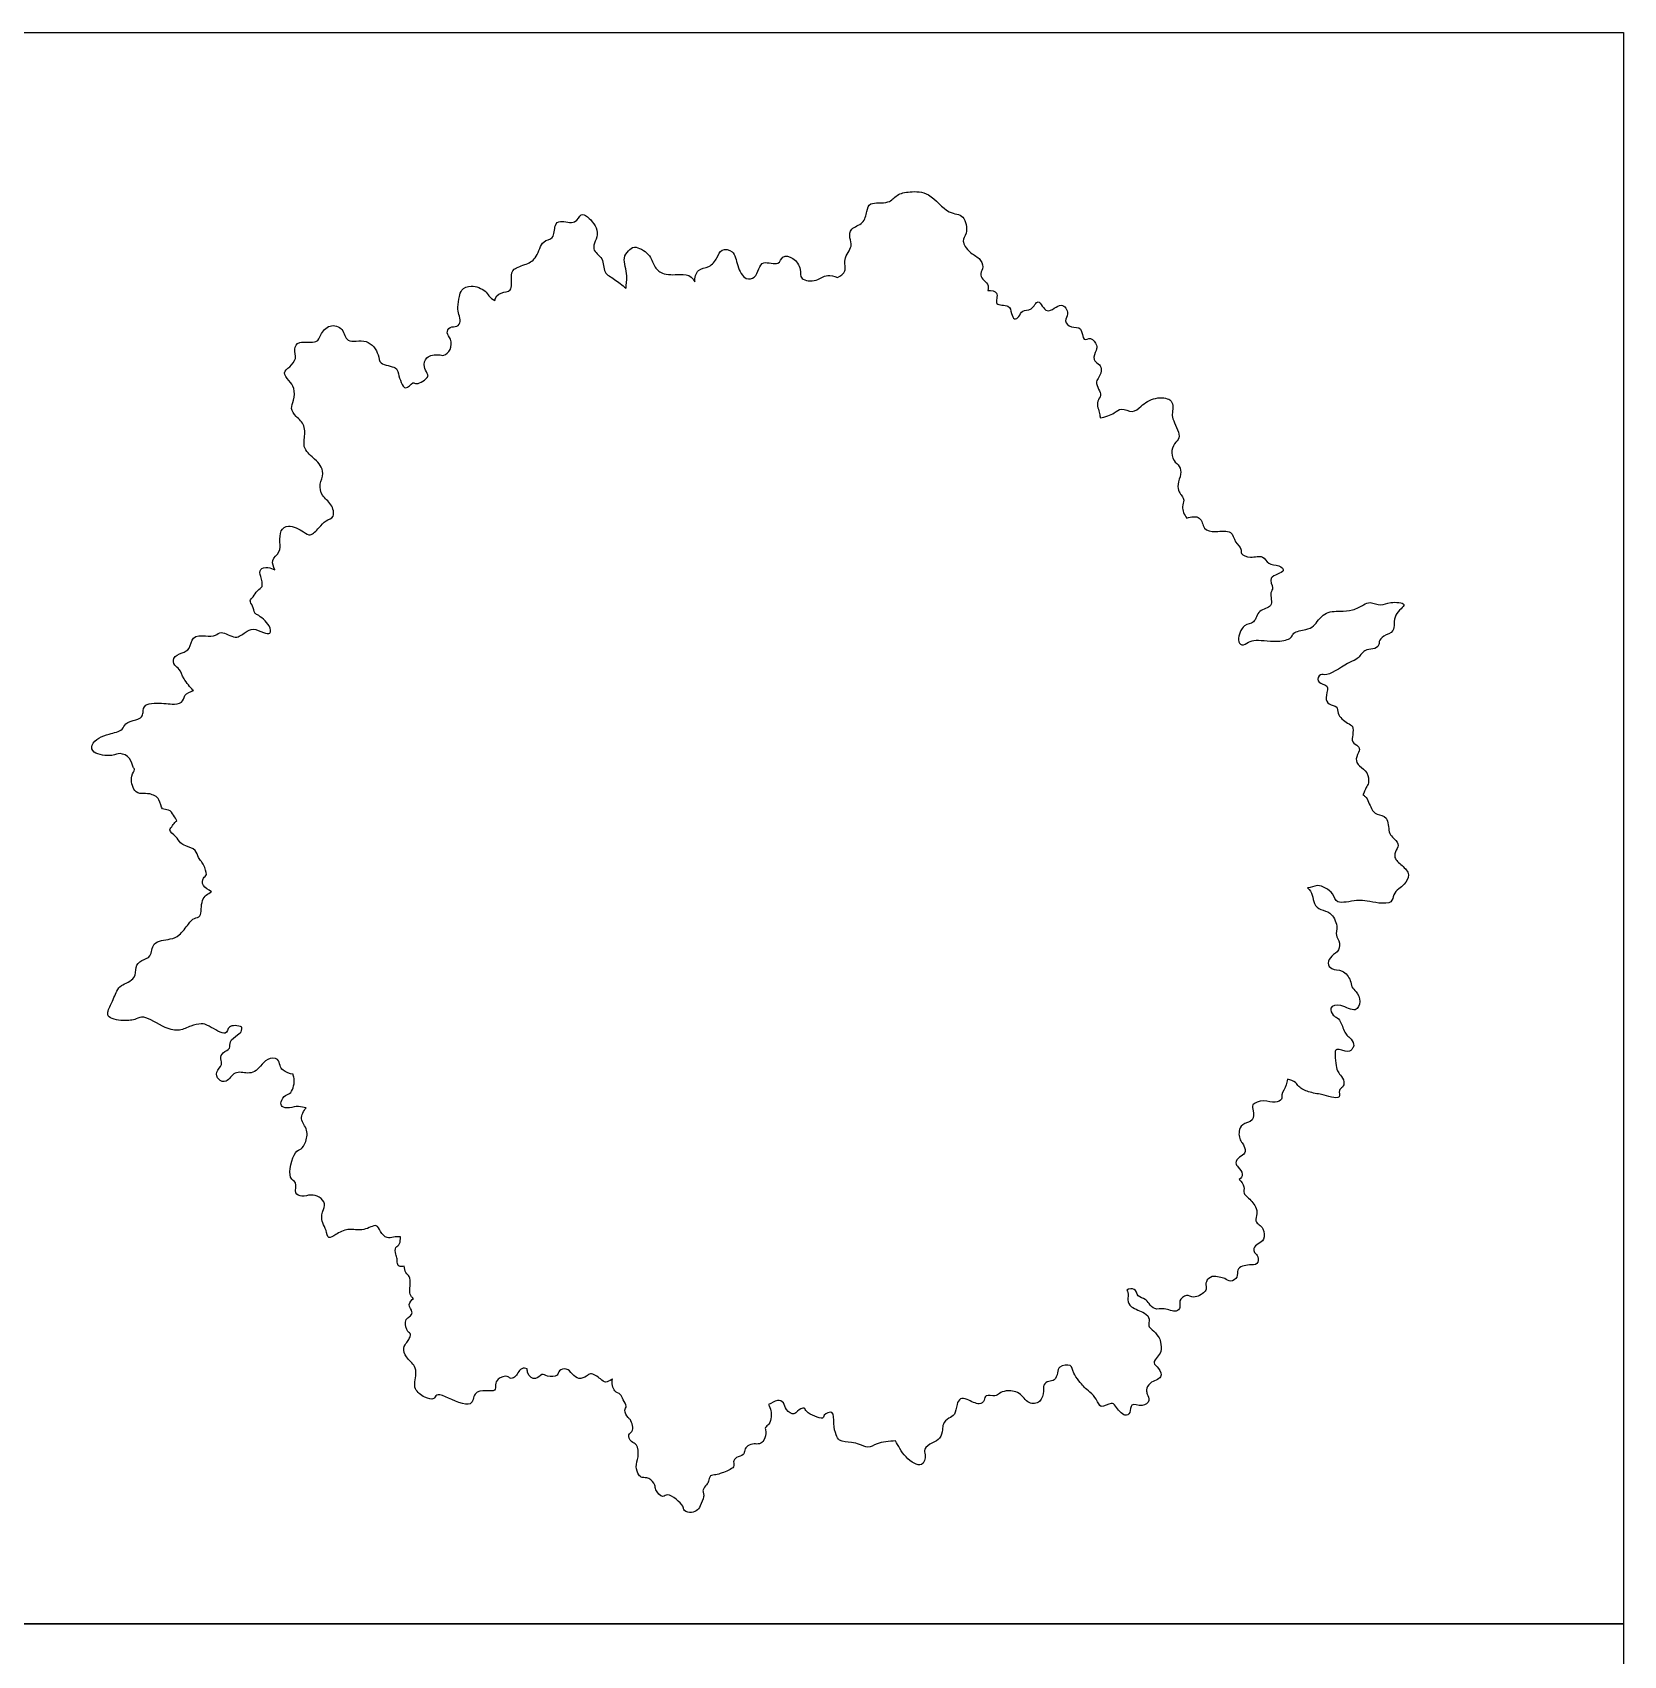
# Model space of a CAD drawing. Header units: millimetres. Extents: x 34 to 295, y 0 to 64.
# Drawn here: x 159.53 to 186.97, y 27.04 to 55.02 of the extents above; entities that cross this region are included whole.
import ezdxf

# ---------------------------------------------------------------- set-up
doc = ezdxf.new("R2010")
doc.units = ezdxf.units.MM
doc.layers.add('AG-PLANTS', color=7, linetype='Continuous', true_color=0x66ccff)
doc.layers.add('X-VPRT', color=6, linetype='Continuous', true_color=0xff00ff)

msp = doc.modelspace()

# ---------------------------------------------------------------- linework, layer by layer
at = {"layer": 'AG-PLANTS'}
for points, knots in [([(173.412, 50.796), (173.464, 50.82), (173.587, 50.898), (173.498, 51.114), (173.687, 51.332), (173.614, 51.475), (173.633, 51.658), (173.874, 51.712), (173.919, 51.932), (173.956, 52.113), (174.31, 52.05), (174.427, 52.237), (174.672, 52.281), (175.013, 52.279), (175.304, 51.87), (175.615, 51.904), (175.665, 51.546), (175.538, 51.431), (175.688, 51.215), (175.862, 51.144), (175.946, 50.976), (175.865, 50.867), (175.908, 50.756), (176.021, 50.69), (176.015, 50.606), (176.007, 50.57)], [0, 0, 0, 0, 0.74977, 1.553425, 2.463585, 3.15348, 3.858487, 4.690601, 5.518196, 6.209379, 7.19682, 7.997412, 8.868693, 9.897046, 11.125436, 12.034058, 12.996067, 13.685492, 14.530166, 15.335302, 16.0543, 16.677956, 17.262479, 17.89116, 18.486155, 18.486155, 18.486155, 18.486155]), ([(167.504, 50.399), (167.514, 50.459), (167.605, 50.55), (167.814, 50.545), (167.78, 50.798), (167.815, 50.961), (168.061, 51.018), (168.245, 51.134), (168.308, 51.448), (168.539, 51.445), (168.526, 51.703), (168.634, 51.796), (168.906, 51.69), (168.982, 51.918), (169.118, 51.841), (169.359, 51.579), (169.128, 51.273), (169.397, 51.139), (169.367, 50.866), (169.579, 50.771), (169.7, 50.661), (169.768, 50.612)], [8.357639, 8.357639, 8.357639, 8.357639, 9.108023, 9.836378, 10.665262, 11.371476, 12.23472, 13.079633, 14.034062, 14.775718, 15.608033, 16.224575, 17.116285, 17.854323, 18.461956, 19.48365, 20.453277, 21.304963, 22.176245, 22.995414, 23.903467, 23.903467, 23.903467, 23.903467]), ([(169.768, 50.612), (169.762, 50.671), (169.816, 50.821), (169.698, 51.135), (169.809, 51.25), (169.908, 51.362), (170.188, 51.207), (170.243, 50.991), (170.383, 50.834), (170.692, 50.848), (170.873, 50.848), (170.933, 50.75), (170.954, 50.719)], [5.376828, 5.376828, 5.376828, 5.376828, 6.208349, 7.218898, 7.897268, 8.529552, 9.470133, 10.326947, 11.106346, 12.098402, 12.909894, 13.308601, 13.308601, 13.308601, 13.308601]), ([(170.954, 50.719), (170.952, 50.788), (170.985, 50.958), (171.212, 50.956), (171.343, 51.129), (171.399, 51.298), (171.643, 51.267), (171.674, 50.998), (171.815, 50.741), (171.999, 50.786), (172.056, 50.941), (172.12, 51.1), (172.419, 50.98), (172.448, 51.189), (172.67, 51.146), (172.795, 50.946), (172.752, 50.744), (173.076, 50.717), (173.187, 50.855), (173.354, 50.819), (173.412, 50.796)], [0, 0, 0, 0, 0.824152, 1.614715, 2.437299, 3.156193, 3.908214, 4.828185, 5.759816, 6.433031, 7.159885, 7.830687, 8.722397, 9.393198, 10.144038, 11.006562, 11.728549, 12.623503, 13.464896, 13.943353, 13.943353, 13.943353, 13.943353]), ([(166.358, 49.093), (166.352, 49.109), (166.331, 49.165), (166.276, 49.251), (166.301, 49.446), (166.539, 49.478), (166.629, 49.432), (166.759, 49.546), (166.76, 49.737), (166.661, 49.831), (166.726, 49.959), (166.86, 49.935), (166.931, 50.038), (166.879, 50.159), (166.863, 50.281), (166.891, 50.468), (166.925, 50.587), (167.098, 50.687), (167.353, 50.576), (167.395, 50.474), (167.468, 50.421), (167.504, 50.399)], [11.607271, 11.607271, 11.607271, 11.607271, 11.868398, 12.510893, 13.235048, 14.060756, 14.6138, 15.299106, 16.063141, 16.695957, 17.28076, 17.905747, 18.474881, 19.107697, 19.75226, 20.533585, 21.157876, 21.914478, 22.827082, 23.421211, 24.065441, 24.065441, 24.065441, 24.065441]), ([(176.007, 50.57), (176.069, 50.574), (176.217, 50.545), (176.089, 50.292), (176.392, 50.341), (176.405, 50.178), (176.456, 50.057), (176.553, 50.116), (176.589, 50.25), (176.769, 50.205), (176.877, 50.483), (177.015, 50.1), (177.279, 50.418), (177.419, 50.161), (177.304, 50.047), (177.442, 49.917), (177.64, 49.963), (177.633, 49.67), (177.789, 49.79), (177.896, 49.625), (177.876, 49.544), (177.803, 49.372), (177.915, 49.313), (177.984, 49.225), (177.927, 49.071), (177.858, 49.003), (177.914, 48.867), (177.976, 48.762), (177.882, 48.664), (177.903, 48.551), (177.934, 48.45), (177.94, 48.4), (177.943, 48.376)], [8.869657, 8.869657, 8.869657, 8.869657, 9.445233, 10.205553, 11.00652, 11.681372, 12.268769, 12.78513, 13.403636, 14.102174, 14.857705, 15.701097, 16.624808, 17.396947, 18.048687, 18.730942, 19.456992, 20.237372, 20.839076, 21.547035, 22.093905, 22.815892, 23.401186, 23.979431, 24.680332, 25.222909, 25.886309, 26.49065, 27.100673, 27.700956, 28.289491, 28.78122, 28.78122, 28.78122, 28.78122]), ([(163.715, 45.757), (163.688, 45.804), (163.639, 45.928), (163.813, 46.056), (163.798, 46.233), (163.799, 46.434), (163.945, 46.553), (164.21, 46.42), (164.324, 46.319), (164.482, 46.487), (164.579, 46.608), (164.76, 46.658), (164.698, 46.905), (164.511, 47.022), (164.476, 47.237), (164.563, 47.411), (164.503, 47.566), (164.402, 47.662), (164.204, 47.838), (164.221, 48.002), (164.248, 48.255), (164.079, 48.392), (163.974, 48.536), (164.047, 48.68), (164.06, 48.893), (163.961, 49.011), (163.837, 49.161), (163.978, 49.254), (164.098, 49.395), (164.034, 49.561), (164.123, 49.72), (164.454, 49.643), (164.494, 49.817), (164.648, 50.003), (164.911, 49.932), (164.931, 49.636), (165.318, 49.771), (165.517, 49.471), (165.502, 49.292), (165.819, 49.258), (165.834, 49.15), (165.947, 48.787), (166.089, 49.014), (166.161, 48.933), (166.314, 49.029), (166.358, 49.093)], [0, 0, 0, 0, 0.730978, 1.502566, 2.247759, 3.043515, 3.739797, 4.697355, 5.344453, 6.139508, 6.883134, 7.579416, 8.389033, 9.235671, 10.035936, 10.819277, 11.512228, 12.203228, 13.099543, 13.822923, 14.698802, 15.527755, 16.24564, 16.943656, 17.755698, 18.479078, 19.191664, 19.859238, 20.616894, 21.339497, 22.017678, 22.977835, 23.665065, 24.511121, 25.349805, 26.182956, 27.190302, 28.195109, 28.898927, 29.809504, 30.429337, 31.377109, 32.073391, 32.555055, 33.431539, 33.431539, 33.431539, 33.431539]), ([(177.943, 48.376), (178.029, 48.389), (178.197, 48.449), (178.299, 48.563), (178.51, 48.446), (178.647, 48.587), (178.88, 48.745), (179.163, 48.712), (179.201, 48.592), (179.188, 48.458), (179.178, 48.358), (179.353, 48.055), (179.244, 47.959), (179.156, 47.82), (179.199, 47.63), (179.321, 47.55), (179.344, 47.399), (179.27, 47.237), (179.296, 47.097), (179.352, 47.033), (179.404, 46.952), (179.334, 46.841), (179.393, 46.703), (179.437, 46.649)], [6.583898, 6.583898, 6.583898, 6.583898, 7.427776, 8.110619, 8.901432, 9.656781, 10.626164, 11.53045, 12.115951, 12.759551, 13.354483, 14.368488, 14.999139, 15.716228, 16.478038, 17.145612, 17.817296, 18.581355, 19.239858, 19.76558, 20.28302, 20.896082, 21.721396, 21.721396, 21.721396, 21.721396]), ([(179.437, 46.649), (179.507, 46.677), (179.704, 46.69), (179.706, 46.437), (179.933, 46.404), (180.223, 46.452), (180.254, 46.23), (180.393, 46.123), (180.351, 46.022), (180.541, 45.95), (180.757, 46.024), (180.831, 45.833), (181.015, 45.851), (181.179, 45.716), (180.804, 45.647), (180.948, 45.439), (180.857, 45.367), (180.946, 45.091), (180.652, 45.085), (180.617, 44.815), (180.406, 44.834), (180.294, 44.551), (180.379, 44.432), (180.509, 44.519), (180.635, 44.561), (181.03, 44.497), (181.261, 44.58), (181.26, 44.686), (181.498, 44.728), (181.634, 44.766), (181.792, 45.043), (182.078, 45.042), (182.294, 45.047), (182.484, 45.152), (182.594, 45.214), (182.793, 45.122), (182.927, 45.212), (183.294, 45.183), (182.969, 44.988), (183.048, 44.678), (182.826, 44.629), (182.741, 44.526), (182.76, 44.448), (182.641, 44.374), (182.495, 44.394), (182.379, 44.198), (182.25, 44.191), (181.863, 43.899), (181.738, 43.982), (181.656, 43.819), (181.821, 43.779), (181.884, 43.726), (181.818, 43.551), (181.87, 43.426), (182.056, 43.412), (182.011, 43.266), (182.202, 43.104), (182.312, 43.07), (182.301, 42.911), (182.267, 42.781), (182.403, 42.722), (182.424, 42.633), (182.327, 42.496), (182.406, 42.362), (182.563, 42.275), (182.582, 42.08), (182.527, 42.005), (182.491, 41.918), (182.471, 41.876)], [5.676127, 5.676127, 5.676127, 5.676127, 6.424204, 7.220655, 8.03422, 8.949123, 9.723004, 10.443537, 10.936778, 11.679091, 12.500024, 13.205629, 13.975606, 14.583986, 15.480427, 16.214697, 16.77188, 17.613466, 18.446982, 19.281495, 20.019533, 20.950926, 21.525954, 22.168447, 22.838352, 23.991464, 24.834598, 25.329496, 26.16796, 26.867401, 27.827803, 28.761573, 29.61251, 30.439218, 31.065872, 31.846172, 32.610747, 33.471644, 34.334828, 35.27636, 36.052817, 36.682118, 37.145119, 37.766216, 38.442941, 39.232566, 39.907418, 41.124919, 41.731766, 42.335433, 43.003992, 43.481393, 44.227861, 44.853053, 45.536449, 46.137156, 47.014517, 47.597958, 48.276328, 48.90768, 49.542046, 50.044884, 50.744793, 51.407373, 52.165435, 52.913451, 53.462983, 54.138115, 54.138115, 54.138115, 54.138115]), ([(162.309, 43.675), (162.306, 43.677), (162.26, 43.727), (162.132, 43.87), (162.08, 44.047), (161.976, 44.099), (161.943, 44.251), (162.118, 44.325), (162.261, 44.384), (162.273, 44.625), (162.519, 44.62), (162.693, 44.603), (162.788, 44.721), (163.039, 44.539), (163.196, 44.682), (163.345, 44.762), (163.503, 44.673), (163.657, 44.634), (163.634, 44.814), (163.422, 44.987), (163.356, 45.001), (163.343, 45.136), (163.261, 45.224), (163.348, 45.288), (163.399, 45.406), (163.527, 45.457), (163.465, 45.641), (163.442, 45.774), (163.58, 45.816), (163.676, 45.772), (163.715, 45.757)], [8.308872, 8.308872, 8.308872, 8.308872, 8.361339, 9.26626, 10.034241, 10.623224, 11.244533, 11.988016, 12.684298, 13.470436, 14.298459, 15.052167, 15.660846, 16.568325, 17.353607, 18.065873, 18.833364, 19.445247, 20.088774, 21.035255, 21.478367, 22.114366, 22.686945, 23.212042, 23.865723, 24.465827, 25.216667, 25.83712, 26.491489, 26.99065, 26.99065, 26.99065, 26.99065]), ([(162.022, 41.428), (162.008, 41.462), (161.969, 41.521), (161.894, 41.639), (161.748, 41.604), (161.744, 41.819), (161.556, 41.907), (161.417, 41.891), (161.269, 41.925), (161.214, 42.204), (161.314, 42.31), (161.258, 42.355), (161.233, 42.525), (161.038, 42.614), (160.916, 42.532), (160.568, 42.574), (160.539, 42.747), (160.683, 42.871), (160.849, 42.925), (161.101, 42.982), (161.12, 43.119), (161.318, 43.165), (161.424, 43.213), (161.445, 43.299), (161.448, 43.47), (161.812, 43.457), (161.926, 43.439), (162.132, 43.444), (162.141, 43.605), (162.255, 43.659), (162.309, 43.675)], [-19.877064, -19.877064, -19.877064, -19.877064, -19.276046, -18.633553, -18.047491, -17.305081, -16.521876, -15.843539, -15.193617, -14.279647, -13.655356, -13.247181, -12.520327, -11.753007, -11.058577, -10.047158, -9.404665, -8.660845, -7.870282, -6.992601, -6.388261, -5.602104, -4.996544, -4.483577, -3.832116, -2.81999, -2.131981, -1.395, -0.745218, 0, 0, 0, 0]), ([(182.471, 41.876), (182.485, 41.869), (182.552, 41.825), (182.607, 41.633), (182.704, 41.529), (182.916, 41.515), (182.911, 41.229), (182.975, 41.151), (183.108, 41.035), (183.045, 40.924), (182.994, 40.784), (183.149, 40.659), (183.305, 40.508), (183.189, 40.323), (183.09, 40.261), (182.991, 40.161), (182.984, 39.999), (182.739, 40.006), (182.545, 40.047), (182.373, 40.072), (181.998, 39.976), (181.98, 40.193), (181.683, 40.365), (181.578, 40.268), (181.52, 40.274)], [-20.391476, -20.391476, -20.391476, -20.391476, -20.170602, -19.298155, -18.62339, -17.877913, -16.990041, -16.392063, -15.691469, -15.087802, -14.438977, -13.658834, -12.860063, -12.091952, -11.457586, -10.797442, -10.150345, -9.326387, -8.509129, -7.725544, -6.696168, -5.961268, -4.981225, -4.229308, -4.229308, -4.229308, -4.229308]), ([(162.621, 40.207), (162.567, 40.241), (162.448, 40.312), (162.468, 40.448), (162.563, 40.495), (162.485, 40.663), (162.451, 40.73), (162.385, 40.793), (162.363, 40.943), (162.176, 40.991), (162.08, 41.044), (162.017, 41.162), (161.864, 41.267), (161.961, 41.346), (161.979, 41.401), (162.017, 41.425), (162.022, 41.428)], [7.150587, 7.150587, 7.150587, 7.150587, 7.753092, 8.387401, 8.910493, 9.635115, 10.150622, 10.673714, 11.340468, 12.102282, 12.695502, 13.366954, 14.068419, 14.601973, 15.156861, 15.23696, 15.23696, 15.23696, 15.23696]), ([(163.145, 37.872), (163.079, 37.9), (162.896, 37.922), (162.893, 37.691), (162.573, 37.905), (162.45, 37.941), (162.258, 37.899), (162.067, 37.795), (161.819, 37.844), (161.458, 38.086), (161.322, 38.002), (161.109, 37.967), (160.771, 38.036), (160.891, 38.257), (160.985, 38.499), (161.052, 38.598), (161.334, 38.7), (161.296, 38.908), (161.409, 39.04), (161.601, 39.069), (161.579, 39.359), (161.918, 39.382), (162.071, 39.443), (162.221, 39.648), (162.312, 39.762), (162.464, 39.757), (162.421, 40.089), (162.559, 40.17), (162.621, 40.207)], [-21.275062, -21.275062, -21.275062, -21.275062, -20.432642, -19.793722, -18.80257, -18.109619, -17.338031, -16.511149, -15.601819, -14.445357, -13.782777, -12.921606, -11.979686, -11.196345, -10.26269, -9.628323, -8.710745, -7.948935, -7.233124, -6.506046, -5.667362, -4.70005, -3.945247, -3.048118, -2.365275, -1.785417, -0.843497, 0, 0, 0, 0]), ([(181.52, 40.274), (181.553, 40.236), (181.615, 40.153), (181.616, 39.994), (181.746, 39.883), (181.923, 39.866), (182.051, 39.619), (181.993, 39.453), (182.071, 39.365), (182.08, 39.183), (181.927, 39.11), (181.851, 38.977), (181.928, 38.851), (182.13, 38.876), (182.271, 38.682), (182.266, 38.561), (182.368, 38.484), (182.446, 38.324), (182.351, 38.101), (182.105, 38.279), (181.875, 38.227), (181.954, 38.065), (182.038, 38.038), (182.107, 37.94), (182.167, 37.735), (182.252, 37.7), (182.329, 37.578), (182.299, 37.504), (182.219, 37.421), (182.012, 37.521), (181.986, 37.426), (182.005, 37.249), (182.026, 37.118), (182.083, 37.046), (182.163, 36.936), (182.131, 36.83), (182.043, 36.794), (182.099, 36.634), (181.912, 36.667), (181.764, 36.715), (181.539, 36.744), (181.36, 36.836), (181.321, 36.926), (181.225, 36.964), (181.17, 36.973)], [-39.988465, -39.988465, -39.988465, -39.988465, -39.28907, -38.588477, -37.881977, -37.140648, -36.237238, -35.515102, -34.923264, -34.211818, -33.490152, -32.822578, -32.217845, -31.444092, -30.603423, -29.999756, -29.382654, -28.626081, -27.892246, -26.971941, -26.216383, -25.573337, -25.042468, -24.424114, -23.60497, -23.058101, -22.41063, -21.92166, -21.35515, -20.565546, -20.110441, -19.332713, -18.675405, -18.129, -17.478568, -16.919725, -16.413319, -15.811098, -15.153345, -14.397786, -13.530773, -12.739938, -12.199203, -11.491662, -11.491662, -11.491662, -11.491662]), ([(164.031, 37.061), (163.968, 37.064), (163.845, 37.121), (163.797, 37.204), (163.781, 37.346), (163.57, 37.336), (163.474, 37.199), (163.365, 37.099), (163.24, 37.066), (163.009, 37.132), (162.895, 36.897), (162.728, 36.959), (162.68, 37.105), (162.821, 37.219), (162.766, 37.323), (162.808, 37.446), (162.96, 37.49), (162.917, 37.633), (163.071, 37.737), (163.145, 37.794), (163.145, 37.852), (163.145, 37.872)], [-19.74117, -19.74117, -19.74117, -19.74117, -18.9526, -18.393612, -17.782222, -17.045222, -16.304897, -15.623955, -14.981767, -14.154686, -13.32756, -12.666717, -12.020742, -11.315858, -10.747273, -10.131503, -9.47997, -8.874077, -8.124452, -7.539902, -7.22249, -7.22249, -7.22249, -7.22249]), ([(164.254, 36.483), (164.21, 36.483), (164.118, 36.525), (163.974, 36.468), (163.822, 36.487), (163.81, 36.586), (163.887, 36.716), (164.012, 36.714), (164.072, 36.993), (164.022, 37.036), (164.031, 37.061)], [17.461668, 17.461668, 17.461668, 17.461668, 18.132284, 18.847214, 19.504157, 20.011454, 20.678665, 21.268634, 22.168836, 22.666289, 22.666289, 22.666289, 22.666289]), ([(181.17, 36.973), (181.165, 36.94), (181.161, 36.876), (181.055, 36.708), (181.09, 36.626), (180.949, 36.55), (180.771, 36.628), (180.538, 36.549), (180.589, 36.432), (180.6, 36.242), (180.38, 36.214), (180.332, 36.08), (180.336, 35.978), (180.378, 35.886), (180.429, 35.834), (180.46, 35.681), (180.339, 35.647), (180.259, 35.527), (180.326, 35.46), (180.42, 35.34), (180.372, 35.265), (180.339, 35.243)], [-15.907383, -15.907383, -15.907383, -15.907383, -15.333372, -14.550534, -14.068639, -13.439447, -12.622382, -11.820627, -11.24396, -10.525259, -9.748719, -9.107392, -8.528152, -7.97008, -7.468634, -6.827161, -6.224928, -5.595473, -5.07333, -4.398102, -3.801598, -3.801598, -3.801598, -3.801598]), ([(165.878, 34.256), (165.838, 34.256), (165.76, 34.261), (165.64, 34.217), (165.527, 34.343), (165.475, 34.503), (165.238, 34.338), (164.972, 34.419), (164.777, 34.305), (164.623, 34.204), (164.604, 34.379), (164.532, 34.488), (164.515, 34.619), (164.536, 34.7), (164.597, 34.834), (164.484, 34.955), (164.334, 34.992), (164.186, 34.942), (164.038, 34.995), (164.108, 35.215), (163.916, 35.249), (164.035, 35.745), (164.173, 35.761), (164.247, 35.879), (164.298, 36.105), (164.126, 36.282), (164.21, 36.43), (164.254, 36.483)], [-18.13025, -18.13025, -18.13025, -18.13025, -17.506895, -16.899261, -16.18538, -15.549181, -14.690598, -13.747625, -12.882253, -12.228745, -11.58625, -10.902855, -10.267799, -9.736113, -9.084934, -8.399887, -7.699294, -6.985413, -6.365579, -5.611871, -4.960692, -3.774473, -3.145469, -2.506548, -1.664301, -0.827316, 0, 0, 0, 0]), ([(180.339, 35.243), (180.376, 35.21), (180.442, 35.127), (180.405, 35), (180.491, 34.945), (180.636, 34.78), (180.655, 34.659), (180.605, 34.528), (180.688, 34.461), (180.764, 34.405), (180.792, 34.193), (180.663, 34.149), (180.581, 34.062), (180.598, 33.98), (180.681, 33.923), (180.664, 33.769), (180.514, 33.776), (180.396, 33.758), (180.289, 33.695), (180.33, 33.553), (180.189, 33.468), (180.093, 33.546), (179.996, 33.562), (179.873, 33.593), (179.749, 33.493), (179.778, 33.372), (179.751, 33.298), (179.553, 33.18), (179.433, 33.284), (179.289, 33.156), (179.335, 33.041), (179.251, 32.942), (179.046, 33.042), (178.879, 32.988), (178.782, 33.106), (178.728, 33.189), (178.577, 33.218), (178.557, 33.387), (178.44, 33.358), (178.4, 33.34)], [-23.465606, -23.465606, -23.465606, -23.465606, -22.768967, -22.168684, -21.621813, -20.781588, -20.145739, -19.512911, -18.973498, -18.410825, -17.646078, -17.015543, -16.414727, -15.938692, -15.381509, -14.766951, -14.119714, -13.474333, -12.895093, -12.262265, -11.619336, -11.017633, -10.449836, -9.818841, -9.155178, -8.554895, -8.060316, -7.247318, -6.590758, -5.901215, -5.300933, -4.754534, -3.928714, -3.197876, -2.541316, -1.971217, -1.308611, -0.657569, 0, 0, 0, 0]), ([(165.945, 33.753), (165.91, 33.745), (165.841, 33.74), (165.816, 33.82), (165.83, 33.882), (165.791, 33.955), (165.78, 34.088), (165.874, 34.114), (165.879, 34.211), (165.878, 34.256)], [-18.108954, -18.108954, -18.108954, -18.108954, -17.657781, -17.169462, -16.720938, -16.197846, -15.587677, -15.027966, -14.610204, -14.610204, -14.610204, -14.610204]), ([(166.104, 33.195), (166.09, 33.203), (166.025, 33.256), (166.052, 33.43), (166.049, 33.579), (165.96, 33.631), (165.945, 33.714), (165.945, 33.753)], [-2.864118, -2.864118, -2.864118, -2.864118, -2.66581, -1.842646, -1.160426, -0.619691, 0, 0, 0, 0]), ([(178.4, 33.34), (178.409, 33.327), (178.431, 33.28), (178.41, 33.165), (178.464, 33.028), (178.716, 32.962), (178.806, 32.845), (178.762, 32.715), (178.842, 32.656), (178.955, 32.543), (178.986, 32.448), (179.004, 32.271), (178.929, 32.191), (178.838, 32.079), (178.961, 32), (179.034, 31.814), (178.787, 31.76), (178.735, 31.618), (178.75, 31.546), (178.815, 31.428), (178.671, 31.311), (178.454, 31.411), (178.476, 31.215), (178.356, 31.142), (178.206, 31.339), (178.141, 31.419), (177.929, 31.277), (177.903, 31.477), (177.669, 31.656), (177.66, 31.68), (177.455, 31.9), (177.469, 32.074), (177.218, 32.03), (177.214, 31.915), (177.165, 31.769), (177.054, 31.779), (176.952, 31.705), (176.976, 31.598), (176.927, 31.388), (176.689, 31.363), (176.569, 31.591), (176.32, 31.615), (176.203, 31.563), (176.139, 31.495), (175.955, 31.55), (175.954, 31.432), (175.857, 31.342), (175.657, 31.46), (175.526, 31.483), (175.462, 31.369), (175.452, 31.179), (175.331, 31.139), (175.222, 31.034), (175.231, 30.933), (175.19, 30.768), (175.054, 30.713), (174.885, 30.606), (174.944, 30.503), (174.887, 30.243), (174.555, 30.454), (174.46, 30.661), (174.414, 30.738)], [-44.281923, -44.281923, -44.281923, -44.281923, -44.013599, -43.363677, -42.705488, -41.801945, -41.142678, -40.532145, -39.992733, -39.278872, -38.690715, -37.959878, -37.352762, -36.747202, -36.108967, -35.412589, -34.590837, -33.928231, -33.439491, -32.83083, -32.138483, -31.382326, -30.718927, -30.161076, -29.302119, -28.75786, -27.992854, -27.286093, -26.33047, -25.992107, -25.030878, -24.347775, -23.579602, -22.987506, -22.325033, -21.757236, -21.169649, -20.589815, -19.799252, -19.029733, -18.152613, -17.287937, -16.657126, -16.124742, -15.422691, -14.894548, -14.31319, -13.464767, -12.842867, -12.235751, -11.475262, -10.856756, -10.187493, -9.615943, -8.909728, -8.207934, -7.461876, -6.882042, -6.116691, -5.130856, -4.08967, -4.08967, -4.08967, -4.08967]), ([(168.066, 31.979), (168.036, 31.991), (167.959, 32.002), (167.904, 31.912), (167.854, 31.831), (167.766, 31.803), (167.725, 31.878), (167.544, 31.816), (167.511, 31.712), (167.527, 31.586), (167.347, 31.613), (167.126, 31.588), (167.142, 31.269), (166.657, 31.507), (166.497, 31.557), (166.462, 31.439), (166.285, 31.482), (166.114, 31.622), (166.128, 31.758), (166.149, 31.892), (166.141, 32.037), (165.967, 32.172), (165.913, 32.34), (165.989, 32.438), (166.032, 32.496), (166.066, 32.584), (165.993, 32.618), (165.943, 32.793), (166.003, 32.862), (166.065, 32.906), (166.094, 32.965), (165.992, 33.095), (166.07, 33.17), (166.104, 33.195)], [-19.865888, -19.865888, -19.865888, -19.865888, -19.300114, -18.740403, -18.172923, -17.683952, -17.223314, -16.496639, -15.900413, -15.35635, -14.653133, -13.851476, -13.072194, -11.863131, -11.155233, -10.648827, -9.935153, -9.099489, -8.464291, -7.796885, -7.133602, -6.297331, -5.572709, -4.968987, -4.465133, -3.966297, -3.495638, -2.759652, -2.230994, -1.738811, -1.316626, -0.646851, 0, 0, 0, 0]), ([(169.532, 31.805), (169.529, 31.803), (169.486, 31.78), (169.412, 31.725), (169.333, 31.811), (169.15, 31.927), (169.091, 31.847), (168.948, 31.788), (168.839, 31.89), (168.754, 32.003), (168.596, 31.964), (168.605, 31.845), (168.408, 31.837), (168.316, 31.919), (168.211, 31.762), (168.071, 31.869), (168.065, 31.954), (168.066, 31.979)], [-27.727942, -27.727942, -27.727942, -27.727942, -27.68139, -27.05922, -26.473282, -25.676831, -25.161324, -24.496314, -23.826119, -23.160507, -22.524128, -21.991744, -21.259981, -20.681737, -20.019758, -19.299225, -18.986256, -18.986256, -18.986256, -18.986256]), ([(172.224, 31.367), (172.243, 31.334), (172.271, 31.259), (172.271, 31.157), (172.248, 31.022), (172.155, 30.974), (172.186, 30.902), (172.16, 30.746), (172.071, 30.676), (171.977, 30.694), (171.857, 30.664), (171.811, 30.582), (171.804, 30.484), (171.663, 30.469), (171.608, 30.378), (171.659, 30.274), (171.416, 30.183), (171.327, 30.151), (171.208, 30.155), (171.196, 30.039), (171.163, 29.985), (171.081, 29.899), (171.105, 29.835), (171.114, 29.773), (171.051, 29.614), (170.989, 29.525), (170.867, 29.488), (170.742, 29.55), (170.78, 29.621), (170.48, 29.872), (170.41, 29.737), (170.255, 29.897), (170.287, 29.978), (170.166, 30.116), (170.046, 30.098), (169.981, 30.148), (169.922, 30.303), (169.99, 30.454), (169.973, 30.691), (169.851, 30.708), (169.79, 30.853), (169.887, 30.896), (169.885, 31.002), (169.848, 31.111), (169.799, 31.134), (169.72, 31.273), (169.799, 31.338), (169.709, 31.445), (169.683, 31.557), (169.549, 31.576), (169.521, 31.736), (169.532, 31.805)], [-29.666317, -29.666317, -29.666317, -29.666317, -29.050954, -28.466024, -27.810504, -27.28374, -26.82388, -26.114631, -25.541558, -24.992079, -24.376742, -23.838099, -23.317678, -22.680907, -22.134502, -21.613186, -20.756605, -20.151509, -19.594853, -19.036301, -18.557142, -17.961873, -17.5235, -17.074697, -16.334808, -15.736327, -15.109587, -14.50222, -14.057674, -13.023148, -12.488101, -11.747776, -11.222227, -10.506475, -9.900581, -9.413351, -8.715728, -7.959292, -7.140747, -6.552434, -5.921624, -5.407787, -4.839202, -4.244895, -3.814864, -3.143746, -2.648828, -2.023221, -1.426875, -0.829222, 0, 0, 0, 0]), ([(174.414, 30.738), (174.307, 30.735), (174.097, 30.712), (173.945, 30.599), (173.791, 30.691), (173.66, 30.712), (173.434, 30.73), (173.386, 30.85), (173.336, 31.023), (173.365, 31.286), (173.166, 31.191), (173.18, 31.093), (172.854, 31.222), (172.857, 31.33), (172.711, 31.26), (172.673, 31.175), (172.511, 31.269), (172.501, 31.404), (172.382, 31.462), (172.277, 31.388), (172.224, 31.367)], [-23.644174, -23.644174, -23.644174, -23.644174, -22.620227, -21.873988, -21.167305, -20.479187, -19.655389, -19.053168, -18.248776, -17.452926, -16.778951, -16.346398, -15.368458, -14.875006, -14.238235, -13.730664, -13.039386, -12.389045, -11.783949, -11.15699, -11.15699, -11.15699, -11.15699])]:
    msp.add_open_spline(points, degree=3, knots=knots, dxfattribs=at)
at = {"layer": 'X-VPRT'}
for points in [[(132.102, 27.588), (132.102, 55.02), (186.966, 55.02), (186.966, 27.588)], [(132.102, 0.156), (132.102, 27.588), (186.966, 27.588), (186.966, 0.156)]]:
    msp.add_lwpolyline(points, close=True, dxfattribs=at)

doc.saveas('drawing.dxf')
